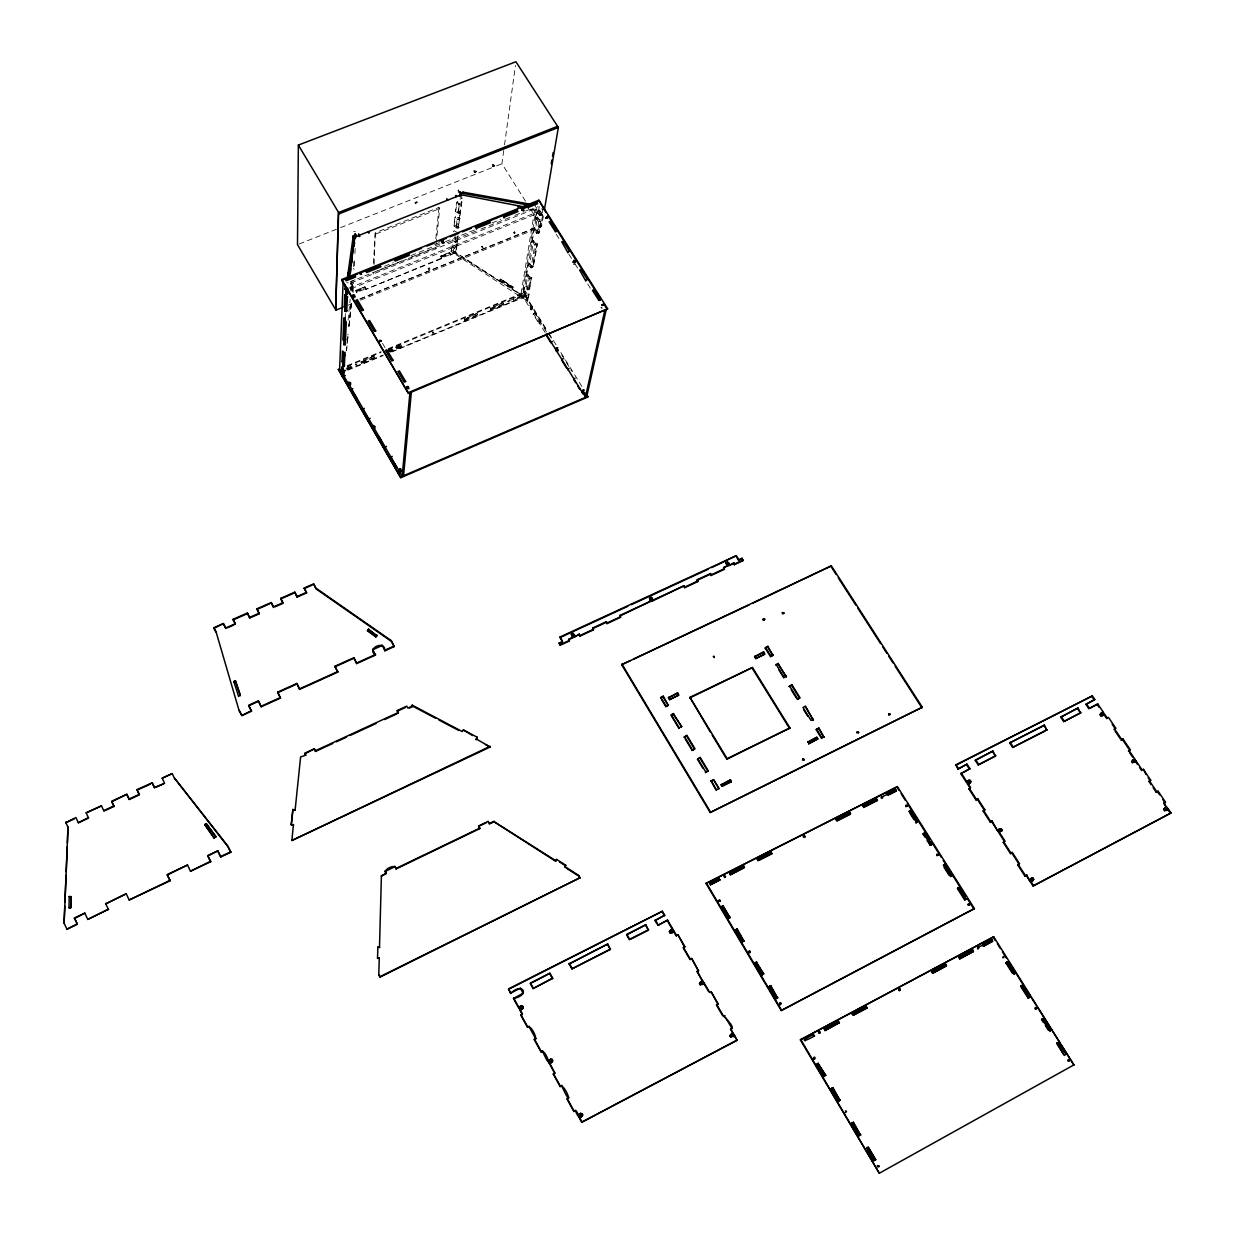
<?xml version="1.0" encoding="UTF-8"?>
<svg xmlns="http://www.w3.org/2000/svg" width="1235" height="1235" viewBox="0 0 1235 1235"><rect width="100%" height="100%" fill="white"/><g stroke="black" fill="none" stroke-linecap="round" stroke-linejoin="round"><path stroke-width="0.75" stroke-dasharray="5 3.75" d="M345.229 317.349L345.383 313.551M350.817 289.947L350.138 288.789L352.562 287.817L353.256 288.959L350.817 289.947L351.28 285.733L352.778 285.887L352.33 290.101L350.817 289.947L351.234 281.086M351.018 291.213L351.28 285.733M352.33 290.101L353.025 280.36M352.392 291.46L352.778 285.887M353.55 266.59L353.874 259.767M353.071 292.618L353.256 288.959M354.569 260.94L354.167 269.462L353.472 268.288M354.924 253.468L355.171 248.25M346.819 369.466L351.296 367.613L350.663 365.653L347.668 366.903M351.296 367.613L350.663 365.653M356.143 290.333L356.097 291.244L364.989 287.647L365.035 286.736L356.143 290.333L356.776 292.386L365.668 288.789L365.035 286.736M355.356 364.834C358.32 362.457 354.152 366.193 356.869 364.942M360.913 362.179L374.359 355.834L374.992 357.795L361.608 363.337L360.913 362.179L374.359 355.834M361.608 363.337L360.96 361.392M373.433 263.317L375.255 232.782L438.965 207.434L439.675 208.591L435.6 248.976L434.905 247.834L408.322 258.563M374.128 264.475L375.255 232.782M388.346 352.268L401.653 346.757L401.035 344.797L387.713 350.308M401.653 346.757L401.035 344.797M348.085 320.158L350.184 299.225M346.448 350.709L346.803 347.189M346.526 350.755L348.054 335.534M435.831 238.648L438.965 207.434M347.066 343.639L348.054 334.145M348.841 326.549L351.388 301.849M347.421 341.153L348.008 335.457M432.327 333.141C435.137 330.27 431.138 334.376 433.794 333.079M440.988 255.938L441.559 258.069L440.988 255.938L449.679 252.419L450.374 253.546L450.266 254.533L365.792 289.361L441.698 258.624L440.895 256.108L449.602 252.588L450.389 255.105L454.727 253.345L454.557 252.002L454.727 253.345M351.373 281.611L351.08 284.421L352.577 284.575M450.266 254.533L449.679 252.419M527.468 300.661L528.379 295.273L523.239 292.556L523.964 291.506L529.089 294.223L527.468 300.661L522.359 297.944L451.099 251.508L452.458 244.885L456.718 247.139L455.977 248.189L451.717 245.935M457.938 195.825L462.353 198.14L458.247 228.398L453.924 226.128L454.881 217.468L455.638 216.403L459.991 218.703L459.235 219.753L454.881 217.468M456.61 228.305L457.583 219.66L459.991 218.703L459.281 217.561L456.873 218.518L456.61 228.305L458.988 227.348L458.293 226.206L459.899 213.948L455.53 211.648L456.518 202.833L457.274 201.768L461.674 204.068L460.917 205.133L456.518 202.833M451.099 251.508L452.458 244.885M453.924 226.128L455.638 216.403M455.53 211.648L457.274 201.768M458.278 192.83L458.617 189.835L457.845 190.916M453.724 253.654L453.662 246.969L456.024 246.012L456.718 247.139L454.356 248.096L453.724 253.654L456.085 252.696L528.194 299.596M455.067 234.573L454.989 242.492L457.367 241.535L457.058 237.012M458.247 213.84L458.525 203.883L460.964 202.91L461.674 204.068L459.25 205.041L458.247 213.84L460.655 212.883L459.945 211.725L462.353 198.14L459.914 199.113M454.989 242.492L455.962 234.017M455.344 253.746L457.367 241.535L453.075 239.281L452.334 240.331L456.626 242.585M464.175 319.417L477.327 313.227L477.914 315.157L464.869 320.56L464.175 319.417L477.327 313.227M464.869 320.56L464.283 318.615M525.492 201.135L501.919 163.776L504.25 146.764M504.513 144.881L515.427 65.532M490.218 308.642L503.278 302.467L503.865 304.412L490.912 309.784L490.218 308.642L503.278 302.467M490.912 309.784L490.326 307.839M500.345 279.187L499.48 281.194L500.345 279.187L513.05 287.23L512.17 289.222L513.05 287.23M507.739 301.741C510.811 299.256 506.35 303.038 509.206 301.849M522.359 296.755L521.788 294.81L513.189 298.376L513.76 300.306L522.482 295.952L513.76 300.306M535.99 202.216L521.077 293.683L523.069 296.894L522.359 297.944M536.438 207.264L522.374 293.158L524.35 296.354L523.069 296.894L537.858 207.094M523.239 292.556L524.134 287.137L526.141 285.547L527.962 274.556L525.925 276.161L531.127 278.909L529.29 289.854L524.134 287.137M525.925 276.161L527.762 265.016L529.815 263.41L533.582 240.593L531.513 242.214L536.824 245.009L532.995 267.779L527.762 265.016M531.513 242.214L533.427 230.559L535.527 228.923L537.487 217.067L535.372 218.703L540.776 221.544L538.784 233.369L533.427 230.559M535.372 218.703L536.361 212.713L538.475 211.077L539.232 206.538M524.35 296.354L525.245 290.966L523.964 291.506L526.403 295.458L525.508 300.831L530.216 308.41L532.532 307.083L531.822 305.956L530.139 306.527L530.216 308.41M527.962 274.556L530.448 278.539L528.611 289.499L527.314 290.04L529.136 279.079L526.666 275.096L531.853 277.844L529.29 289.854M533.582 240.593L536.129 244.653L532.316 267.424L531.004 267.964L534.801 245.194L532.254 241.134L537.565 243.928L532.995 267.779M537.487 217.067L540.065 221.173L538.09 232.998L536.746 233.554L538.707 221.713L536.129 217.622L541.532 220.448L538.784 233.369M541.578 212.173L541.069 215.183L539.71 215.739L540.467 211.216M531.436 305.987L531.498 307.87L526.805 300.306L527.7 294.918L525.245 290.966M536.361 212.713L541.779 215.554L542.798 209.518L537.348 206.677M359.864 299.009L540.853 225.557L543.076 212.405M360.543 300.151L541.548 226.669L543.446 215.43M530.34 309.46C533.443 306.99 528.935 310.741 531.806 309.568M545.083 332.4L530.911 309.553L532.748 308.117L530.494 308.827M531.945 308.765C531.22 310.51 530.571 306.388 532.532 307.083M531.822 305.956L530.047 307.114M546.379 331.86L532.64 308.704M533.134 314.138L534.554 312.81L540.312 323.107L539.031 323.647L533.134 314.138L534.415 313.613M539.031 323.647L540.451 322.32L540.312 323.107M509.329 301.047L507.878 301.108M573.843 263.703L573.673 264.583L575.047 264.012M433.871 332.292L432.389 332.184M356.915 364.155L355.418 364.217M356.05 290.426L356.9 292.957L356.05 290.426L364.958 286.829L365.961 288.758M365.792 289.361L364.958 286.829M428.02 268.335C432.065 267.3 426.662 271.314 429.301 267.717M481.897 247.864C484.861 248.019 479.118 244.916 483.163 247.139M482.484 246.12L481.357 246.861M515.396 232.906C511.522 234.11 516.508 229.756 514.13 233.616M441.698 258.624L440.895 256.108M450.389 255.105L449.602 252.588M500.731 279.11L512.957 287.616L511.969 289.098L513.204 287.014L500.731 279.11L499.48 281.194L454.557 252.002M391.896 351.929L524.443 297.002L512.216 288.496M528.379 295.273L529.089 294.223M531.127 278.909L531.853 277.844M536.824 245.009L537.565 243.928M540.776 221.544L541.532 220.448M541.779 215.554L542.535 214.458L537.117 211.617L539.71 215.739M453.291 231.84L454.032 230.775L458.339 233.06L456.085 252.696L451.825 250.458M459.899 213.948L460.655 212.883L456.286 210.583M602.248 307.021L600.874 307.592L602.171 308.488M530.911 309.553L532.208 309.012M526.403 295.458L527.7 294.918M347.853 369.666L383.221 355.016M390.306 352.083L524.69 296.4M347.699 370.238L383.051 355.587M525.508 300.831L526.805 300.306M530.34 307.608L531.637 307.067M347.205 365.637L381.075 351.62M388.191 348.671L523.655 292.618L547.769 331.489M347.174 366.409L381.013 352.407M388.145 349.459L523.516 293.421L547.63 332.277M346.124 368.292L350.616 366.44M387.666 351.095L400.958 345.599M509.237 300.723L521.649 295.628M346.85 368.694L351.342 366.826M361.654 362.565L375.054 357.008M388.407 351.481L401.715 345.97M464.977 319.772L478.022 314.369M491.021 308.982L503.988 303.609M529.136 279.079L530.448 278.539M534.801 245.194L536.129 244.653M355.896 291.028L364.788 287.431M440.679 256.726L449.386 253.206M440.88 256.926L449.571 253.407M356.822 291.475L365.714 287.878M441.667 257.065L450.374 253.546M453.044 252.527L455.391 251.57M450.605 254.487L454.943 252.727M538.707 221.713L540.065 221.173M360.033 298.901L540.868 225.511M348.116 305.199L351.666 303.764M434.581 244.545L439.799 242.446M384.425 266.251L393.301 262.685M410.962 255.568L440.54 243.65M445.403 241.69L474.719 229.88M492.024 222.902L500.654 219.429M350.4 281.688L355.773 279.527M357.563 278.801L362.92 276.64M364.711 275.914L402.27 260.77M411.224 257.173L439.83 245.642M446.993 242.755L479.18 229.772M480.971 229.046L513.173 216.079M514.964 215.353L523.902 211.741M525.693 211.031L532.841 208.144L533.597 209.317L349.335 283.633L348.61 282.414M406.547 259.273L372.862 272.842L373.541 274M349.073 288.033L540.405 210.768L528.163 207.665M351.188 288.697L540.637 212.142L530.247 209.394M455.9 227.163L458.293 226.206M457.537 212.698L459.945 211.725M375.965 233.955L439.675 208.591M299.287 243.943L338.745 228.336M340.536 227.626L494.741 166.601M496.547 165.891L501.919 163.776M429.996 268.844L428.761 269.631M346.695 282.722L348.301 282.892M513.575 232.628L514.702 231.794M353.75 231.454L355.309 231.609M539.541 232.288L534.168 229.463L536.746 233.554M454.665 225.063L458.988 227.348M533.736 266.714L528.503 263.95L531.004 267.964M530.016 288.805L524.844 286.072L527.314 290.04M500.206 280.144L512.895 288.172M499.619 280.252L512.324 288.28M454.341 252.619L524.443 297.002M556.198 234.171L560.721 241.319M568.856 254.178L571.543 258.424M574.985 263.873L577.671 268.118M587.69 283.973L591.364 289.777M538.475 211.077L541.069 215.183M530.618 209.255L541.548 226.669M535.527 228.923L538.09 232.998M529.815 263.41L532.316 267.424M526.141 285.547L528.611 289.499M548.772 333.11L556.815 346.062M560.844 352.546L582.951 388.176M548.633 333.898L552.647 340.381M561.693 354.939L571.728 371.133M458.525 203.883L459.25 205.041M513.189 298.376L513.899 299.503M456.873 218.518L457.583 219.66M503.17 303.285L503.865 304.412M453.662 246.969L454.356 248.096M477.219 314.014L477.914 315.157M364.989 287.647L365.668 288.789M352.824 282.29L353.503 283.448L351.08 284.421L350.385 283.263M382.51 343.33L385.104 347.73M374.313 356.622L374.992 357.795M539.186 209.796L539.433 211.17M351.311 303.192L348.826 327.923L351.357 303.146"/><path stroke-width="1.5" d="M233.06 619.322L235.376 623.69L225.773 627.92L223.458 623.536L213.856 627.766L216.156 632.15L238.972 710.202L241.798 715.59L251.508 711.19L248.683 705.231L258.362 700.862L261.187 706.806L280.469 698.084L277.643 692.14L296.848 683.464L299.657 689.392L337.757 672.133L334.947 666.252L353.874 657.699L356.668 663.581L375.486 655.059C365.807 648.375 385.413 639.514 384.872 650.814L394.212 646.584L391.418 640.733L315.975 588.169L313.644 583.862L304.242 587.999L306.542 592.939L297.126 597.092L294.825 592.136L280.654 598.373L282.985 602.695L273.506 606.879L271.175 602.541L256.926 608.809L259.242 613.795L249.717 617.994L247.401 613.008L233.06 619.322L235.376 624.308M398.38 713.182L397.269 710.526L406.747 706.158L407.874 708.072L412.613 705.88L412.181 705.154L462.291 731.568L463.357 729.931L477.297 737.28L476.17 739.641L477.297 737.28M249.717 617.994L247.401 613.008M544.403 209.826L558.343 127.483L515.937 61.75L298.361 145.066L297.496 244.653L335.21 308.966M259.242 613.795L256.926 608.809M409.449 708.072L412.598 706.621L412.181 705.154M261.187 706.806L258.362 700.862M71.013 898.756L70.796 907.771L69.021 907.802L69.175 896.502L71.059 896.95L69.175 896.502M70.796 907.771L70.951 896.471M377.524 958.375L379.269 957.943L377.524 958.375L377.879 947.106L379.546 947.152L377.879 947.106M385.135 870.937L386.323 873.13L381.353 876.032L386.262 873.67C381.152 870.104 396.62 862.725 396.065 868.946L479.751 828.623L478.671 825.922L488.242 821.306L489.322 824.023L494.093 821.723L555.565 861.227L556.615 859.406L565.784 865.303L564.904 866.584L578.675 875.43L580.002 877.761L380.071 977.086L378.79 974.677L379.269 957.943M379.485 947.646L381.414 875.491M271.175 602.541L273.491 607.512M342.805 307.361L335.704 310.247L338.421 212.59L557.587 126.325M280.654 598.373L282.969 603.328L275.065 606.817M341.755 280.391L341.802 279.511L538.861 200.209L607.651 308.812L408.461 393.394L341.755 280.391L345.306 278.971M280.469 698.084L277.643 692.14M343.129 281.703L339.64 368.756L341.57 372.09L342.929 371.534L343.068 368.045M64.807 906.12L64.081 923.379L67.971 826.925L67.431 842.81M64.961 902.276L66.072 875.414M66.242 871.586L67.277 846.639M341.57 372.09L341.786 366.857L344.179 370.963L343.886 376.86L342.373 376.706L342.959 368.03M344.411 365.699L342.018 361.577L342.45 350.925L344.874 355.062L344.333 366.378L342.805 366.224L343.639 352.099L342.805 366.224M346.788 310.803L344.287 306.558L344.766 295.026L346.201 294.455L345.136 311.344L346.711 311.498L347.282 299.287L344.766 295.026M347.544 293.467L345.013 289.191L345.198 284.776M345.229 317.349L343.716 344.781L345.26 344.935L346.294 322.119L343.824 317.92L342.898 340.088L345.831 339.671M345.136 311.344L346.201 294.455M347.73 289.067L347.467 294.177L345.862 294.007L346.109 288.141L347.714 288.311M344.287 339.517L345.152 319.186M353.025 241.659L353.287 235.792L355.803 234.804L355.093 233.616L354.893 238.015M349.598 382.449C350.153 385.166 347.112 382.819 348.61 382.171L349.52 385.212L350.586 384.131M352.562 297.944L352.299 296.184L354.09 295.258L352.623 296.709M355.665 237.737L355.803 234.804M374.992 426.692L373.634 427.264L349.227 384.702M354.785 297.373L354.831 296.493L353.395 297.079M359.4 236.456L358.767 234.032M297.126 597.092L294.825 592.136M357.224 399.029L351.45 389.92L352.839 388.593M368.632 232.798L368.709 231.532L369.018 232.89L368.015 231.964M306.542 592.939L304.242 587.999M463.357 729.931L472.604 735.551M299.657 689.392L296.848 683.464M313.644 583.862L315.944 588.802L391.325 641.351L394.212 646.584M373.634 427.264L373.757 425.442L374.328 428.452L399.106 471.106L400.51 470.026L399.106 471.106M379.315 343.253L379.068 341.508L380.889 340.598M348.193 274.417L348.285 272.997L349.875 273.167L348.316 273.367L348.64 274.741M379.207 436.866L384.147 446.206M384.98 447.641L386.401 446.314M490.202 746.295L291.877 840.51L490.141 747.005L476.231 738.916M396.744 467.046L390.816 457.691L392.236 456.379M399.152 470.612L398.89 469.547L400.634 468.744L399.198 470.072M406.454 389.241L406.192 388.145M409.912 392.776L402.162 476.37L399.816 472.31L401.221 471.245M399.847 471.832L399.26 469.331M407.905 388.639C404.957 384.996 411.425 386.555 406.562 388.083M408.013 387.466L406.948 387.697L408.09 386.632L406.238 387.528M408.77 388.747L408.847 387.913L406.516 388.685M400.742 477.698L338.297 369.311L400.742 477.698L587.798 397.037L585.961 393.039M408.461 393.394L341.802 279.511M403.536 475.784L411.363 392.174M337.757 672.133L334.947 666.252M446.838 200.24L446.962 198.974L447.688 200.147L446.638 199.252M858.34 733.034L857.553 732.077L856.828 732.942M291.244 824.362L293.513 825.196L291.244 824.362L292.834 809.481L295.088 810.314L292.834 809.481M291.306 825.042L292.896 810.175M291.877 840.51L293.451 824.501M295.088 810.314L300.614 756.916L305.786 755.187L304.675 753.226L314.4 748.75L315.543 751.42L332.802 743.455M443.612 242.986L442.948 241.18L443.689 242.384M444.229 242.739C440.308 241.828 444.121 238.957 442.979 242.662M345.862 294.007L346.448 288.62L345.013 289.191M347.591 296.4L347.205 299.997L345.615 299.827M342.373 376.706L342.743 373.248M345.167 352.253L344.797 355.742L343.268 355.587M455.854 196.658L455.993 195.392L456.718 196.55L455.653 195.67M460.254 196.118L459.868 191.981M803.954 760.158L803.167 759.201L802.441 760.081M356.668 663.581L353.874 657.699M367.521 630.931L368.586 629.14L376.86 635.778L375.872 636.951L367.521 630.931L368.586 629.14M476.448 229.185L475.815 227.086L489.677 221.497L490.418 222.701L476.556 228.274M375.872 636.951L376.953 635.16M375.486 655.059L372.692 649.209M713.212 656.402C716.084 656.356 712.363 656.248 714.293 657.622M350.462 272.626L350.987 268.829M351.759 263.117L352.284 259.319M354.105 246.012L354.63 242.214M347.791 276.671L348.285 272.997M349.381 276.825L354.846 237.058L461.211 194.76L524.613 206.986M378.79 974.677L380.071 977.086M347.22 278.971L353.287 235.777L354.846 235.931L349.088 277.257M396.065 868.946L394.938 866.214M384.872 650.814L382.063 644.963M504.096 218.039L503.479 215.94L517.249 210.398L517.99 211.586L504.235 217.128M528.364 208.267L527.762 206.168L536.885 202.494L537.626 203.682L528.518 207.356M545.901 212.466L538.861 200.209M551.273 163.776L551.906 160.01M552.539 156.289L553.172 152.522M582.349 393.162L582.874 393.996M545.623 218.225C545.438 219.012 548.078 214.18 547.136 217.684M567.961 252.774L561.786 241.844L563.16 241.288L569.505 251.323L568.131 251.878M555.889 348.795C558.699 346.865 555.935 348.285 556.043 350.076L557.34 349.52L557.294 347.668M557.695 347.652L555.997 348.224M583.522 391.757L582.225 392.313L556.753 351.234L558.205 349.906M574.29 262.808L574.26 260.755L573.21 261.835M574.584 261.28L573.333 261.249M575.356 262.484L574.09 262.468M567.606 369.759L569.057 368.431M585.853 281.071L579.632 270.064L581.006 269.492L587.412 279.619L586.038 280.191M373.881 428.113L374.375 428.962M579.802 388.407L579.647 389.179L577.625 385.938M582.395 391.557L583.507 389.92L582.225 392.313M583.815 390.43L582.519 390.986L583.923 389.92M604.702 310.85L585.375 397.392L583.599 393.209M606.076 310.263L586.671 396.836L584.248 392.931M479.751 828.623L478.671 825.922M494.093 821.723L555.735 860.687M573.596 634.543L572.839 633.262L571.481 633.895L573.302 636.967L568.748 639.082L569.335 641.011L560.211 645.241L559.115 643.389L562.357 641.891L560.026 637.013L736.338 555.657L738.9 559.733L742.096 558.266L742.945 560.721L734.238 564.75L733.729 562.82L734.238 564.75M559.115 643.389L562.527 641.243L560.026 637.013M560.211 645.241L559.285 642.74M572.037 637.044L571.481 633.895M573.426 635.207L572.839 633.262M572.793 636.118L573.133 637.63L568.579 639.73L569.335 641.011M574.491 636.998L579.215 634.234L574.491 636.998L574.198 634.281M573.982 636.149L574.754 635.207M650.968 597.2L651.524 599.129L650.968 597.2L649.625 597.817L650.397 599.068L649.61 600.009L651.478 600.843L619.908 615.431L620.479 617.361L606.972 623.613L606.385 621.684L592.831 627.951L593.402 629.881L579.802 636.179L579.215 634.234M593.402 629.881L592.831 627.951M606.972 623.613L606.385 621.684M521.185 1005.784L521.386 1006.88L521.185 1005.784L518.823 1008.177L513.482 998.482C530.679 995.287 522.559 981.439 510.703 993.449L508.588 988.864L662.408 911.245L664.723 915.228L655.059 920.507L656.943 923.765M620.479 617.361L619.908 615.431M510.703 993.449L508.588 988.864M513.482 998.482L523.439 993.048M621.684 664.692L831.34 565.846L922.298 707.223L710.218 812.522L621.684 664.692L630.406 660.601M518.823 1008.177L520.46 1006.957M650.382 600.272L649.625 597.817M520.306 1007.42L520.105 1006.324M650.397 599.068L649.61 600.009M542.52 1051.155C553.913 1076.75 546.148 1047.65 541.053 1051.911L534.292 1039.638C539.093 1039.839 529.537 1022.703 527.546 1027.412L520.83 1015.232L522.312 1014.491L519.626 1009.628L521.263 1008.408L521.448 1009.52L521.263 1008.408M650.166 600.936L650.968 599.994M619.708 616.095L651.478 600.843M652.605 600.889L652.312 598.188L652.605 600.889L684.113 585.76L684.653 587.69L683.881 586.44M521.386 1006.88C522.621 1004.781 524.366 1007.961 522.189 1008.331L521.448 1009.52M522.189 1008.331L523.316 1007.359M522.529 1008.964L522.343 1007.868M556.615 859.406L555.565 861.227M520.83 1015.232L522.467 1014.028L519.781 1009.165M549.915 973.226L530.278 983.554L533.072 988.571L552.709 978.228L549.915 973.226L530.433 983.075L533.227 988.093M565.784 865.303L564.719 867.109M527.546 1027.412L529.182 1026.208M533.072 988.571L552.709 978.228M534.292 1039.638L535.928 1038.434M684.653 587.69L697.883 581.562L697.343 579.632L710.542 573.534L711.067 575.464L710.542 573.534M697.883 581.562L697.343 579.632M579.817 878.286L578.675 875.43M663.272 696.154L660.586 697.945L663.272 696.154L668.243 705.432L665.788 706.605L661.451 699.396M569.119 963.933L607.759 944.003L610.368 949.453L571.913 968.904L569.119 963.933L607.759 944.003M668.397 697.837L677.66 692.912L678.54 695.367L669.509 699.674L668.397 697.837L677.66 692.912M665.788 706.605L668.475 704.799M669.509 699.674L678.771 694.749M541.053 1051.911L542.69 1050.707M571.913 968.904L610.569 948.943M711.067 575.464L724.204 569.397L723.679 567.467L728.048 565.445L727.523 564.611L726.705 565.568L727.523 564.611M726.967 564.874L725.933 563.16L727.492 561.863L728.017 563.793L727.492 561.863M724.204 569.397L723.679 567.467M726.705 564.395L726.18 562.465M728.017 563.793L728.835 562.836L729.098 565.522L733.466 563.515M723.417 568.146L728.048 565.445M728.588 564.704L729.406 563.747M729.098 565.522L733.729 562.82M673.492 714.139L681.627 726.628L673.492 714.139L671.037 715.312L678.941 728.434M736.338 555.657L711.653 567.621M736.924 557.711L738.638 560.428L742.096 558.266M548.247 1061.529L550.625 1059.121L550.81 1060.201L550.625 1059.121M710.218 731.846L689.933 697.358L752.455 667.502L789.937 727.971L726.844 759.247L712.178 735.072M549.729 1060.757L549.544 1059.676M561.616 1085.781C575.402 1115.498 565.676 1082.647 560.134 1086.553L553.295 1074.141L554.777 1073.385L549.066 1062.995L550.717 1061.807L550.887 1062.872L550.717 1061.807M845.419 1111.037C846.978 1113.075 846.67 1109.385 845.404 1112.596M550.81 1060.201L551.968 1059.244L552.786 1060.726L550.887 1062.872M551.983 1062.316L551.798 1061.236M686.922 735.412L684.221 737.202L686.922 735.412L694.873 748.611L692.171 750.417L685.209 738.854M819.932 1033.139L819.191 1031.873L818.512 1033.062M553.295 1074.141L554.963 1072.953L549.235 1062.563M560.134 1086.553L561.802 1085.349M702.823 768.124L697.482 759.247L700.199 757.456L708.226 770.748L705.494 772.554L708.226 770.748M697.482 759.247L700.199 757.456M754.57 656.788L763.678 651.957L764.511 654.396L755.696 658.595L754.57 656.788L763.678 651.957M755.696 658.595L764.789 653.747M689.686 697.991L752.455 667.502M568.656 1097.807L566.988 1098.996L573.874 1111.485C577.362 1106.668 580.882 1124.051 575.371 1110.713M765.221 648.113L767.892 646.322L772.925 655.461L770.532 656.603L765.221 648.113L767.892 646.322M629.449 939.789L626.624 934.864L645.828 924.768L648.437 930.171L631.039 938.986M716.223 790.369L711.113 780.86L713.583 779.655L718.955 788.578L713.583 779.655M770.532 656.603L773.203 654.828M655.059 920.507L664.723 915.228M662.408 911.245L508.45 989.343M721.132 784.92L730.487 779.872L731.105 781.925L722.012 786.402L721.132 784.92L730.487 779.872M667.564 920.106L657.885 925.386L667.564 920.106L673.029 929.492L671.84 930.48L671.716 929.353L671.84 930.48M710.218 812.522L922.298 707.223M778.235 663.982L786.247 676.811L778.235 663.982L775.842 665.125M573.874 1111.485L575.556 1110.296M752.516 603.344L831.34 565.846M578.134 1115.714L580.527 1113.306L580.697 1114.371L580.527 1113.306M579.616 1114.943L579.447 1113.877M733.528 1035.563L733.621 1036.644L734.485 1035.053L737.033 1040.364L581.731 1122.245L578.953 1117.227L580.635 1116.039L580.805 1117.088L580.635 1116.039M580.697 1114.371C581.978 1112.272 583.784 1115.545 581.531 1115.869L580.805 1117.088M581.531 1115.869L582.719 1114.943M581.886 1116.517L581.731 1115.467M671.624 932.41L670.204 933.135L669.385 931.715L671.716 929.353M669.385 931.715L670.682 929.878M670.204 933.135L671.855 931.9M791.897 684.746L789.196 686.537L791.897 684.746L799.956 697.667L797.254 699.442L799.663 698.284L791.589 685.379M581.731 1122.245L737.31 1039.916M671.979 933.027L673.847 930.897L676.579 935.605L678 934.88L684.869 946.658L683.202 947.893L690.087 959.718M673.013 932.487L672.905 931.375M672.658 931.885L673.847 930.897M678 934.88L684.607 947.168M706.049 883.442L897.413 786.633L974.4 908.589L781.246 1010.554L706.049 883.442L897.413 786.633M709.646 883.411L719.187 878.208L719.743 880.123L710.465 884.8L709.646 883.411L719.187 878.208M710.465 884.8L720.02 879.598M805.359 706.312L813.17 719.928L805.359 706.312L802.966 707.47L811.086 720.484L813.479 719.31M729.561 873.377L743.671 865.874L744.504 867.248L730.379 874.766L729.561 873.377L743.671 865.874M698.408 970.849L691.754 958.499L698.408 970.849L696.988 971.59L702.838 981.624L701.881 982.118L701.789 981.007L701.881 982.118M816.86 737.264L807.659 742.235L816.86 737.264L817.832 738.839L808.632 743.81L817.832 738.839M723.077 906.073L729.962 917.713L728.573 918.439L721.672 906.783L723.077 906.073L729.962 917.713M818.913 728.017L816.196 729.792L818.913 728.017L824.038 737.341L818.589 728.619M573.642 261.341L575.186 261.635L573.627 261.697M757.997 860.841L757.456 858.927L771.196 851.996L771.721 853.91L759.71 859.977M728.573 918.439L730.24 917.204M757.163 859.467L771.196 851.996M701.789 981.007L699.427 983.384L700.26 984.82L701.681 984.079M700.26 984.82L701.943 983.6M702.838 981.624L697.25 971.096L698.67 970.37M702.036 984.696L703.935 982.581L709.785 992.616L711.206 991.89L718.183 1003.885L716.485 1005.089L722.629 1015.618M703.935 982.581L702.715 983.539M703.086 984.171L702.977 983.06M735.489 930.125L737.156 928.89L743.825 941.132L742.42 941.842L735.489 930.125L737.156 928.89M379.762 341.292L381.337 341.4M711.206 991.89L717.921 1004.348M742.42 941.842L744.103 940.622M716.485 1005.089L718.183 1003.885M836.064 819.7L849.834 812.368L850.328 814.266L836.898 821.043L836.064 819.7L849.834 812.368M493.629 164.826L492.549 164.826M725.207 1015.926C719.187 1013.842 737.681 1027.35 730.533 1029.203L733.358 1034.05L732.401 1034.559L732.324 1033.479L732.401 1034.559M756.407 962.374L763.724 973.736L762.026 974.955L755.002 963.099L756.407 962.374L763.415 974.23M863.713 807.52L863.234 805.621L876.572 798.891L877.406 800.234L865.38 806.687M762.026 974.955L763.724 973.736M730.533 1029.203L732.247 1027.999M862.879 806.177L876.572 798.891M730.78 1037.307L729.931 1035.856L732.324 1033.479M729.931 1035.856L731.274 1034.019M733.358 1034.05L730.811 1028.755M732.201 1036.551L733.899 1036.196M886.761 793.75L895.607 789.304L896.44 790.632L887.61 795.093L886.761 793.75L895.607 789.304M733.25 1036.011L734.485 1035.053M769.065 986.842L770.763 985.638L777.525 998.05L776.12 998.791L769.065 986.842L770.763 985.638M908.96 811.642L910.674 810.392L917.729 821.584L916.015 822.819L917.729 821.584M781.246 1010.554L974.4 908.589M968.827 780.18L968.78 781.338L968.827 780.18L966.526 782.481L960.861 773.681L969.954 768.695L967.005 764.125L957.928 769.096L955.936 764.789L1092.373 695.907L1094.797 699.519L1085.951 704.367L1088.93 708.828M542.798 209.518L543.554 208.422M957.928 769.096L967.005 764.125M960.861 773.681L969.954 768.695M925.123 837.253L923.085 834.026L924.799 832.807L931.514 844.616L930.187 845.296L927.145 840.464M975.264 760.328L992.94 751.019L995.472 756.144L978.213 764.897L975.264 760.328L992.94 751.019M923.085 834.026L924.799 832.807M978.213 764.897L995.904 755.558M966.526 782.481L968.24 781.246M967.823 781.817L967.87 780.674M991.612 821.507L997.664 830.923L992.029 820.951L990.3 822.186L983.137 811.04L984.866 809.805L977.734 798.705L976.005 799.94L968.904 788.887L970.216 788.208L967.375 783.808L969.089 782.558L969.043 783.716L969.089 782.558M968.78 781.338L970.062 780.319L970.911 781.631L969.043 783.716M459.327 191.687L462.276 193.231L463.032 192.166L530.602 204.238M969.629 782.65L970.911 781.631M970 783.222L970.046 782.079M968.904 788.887L970.617 787.637L967.777 783.222M930.187 845.296L931.916 844.061M1067.688 1060.17L1069.217 1060.85L1067.642 1060.772M1045.057 731.043L1012.654 747.453L1009.69 742.93L1044.239 725.084L1046.755 730.178L1044.239 725.084M1012.654 747.453L1047.203 729.576M1074.435 1064.601L879.305 1173.25L800.357 1039.855L993.712 936.778L1073.941 1065.033L1061.683 1045.628M976.005 799.94L977.734 798.705M813.741 1034.374C799.601 1041.182 802.657 1042.973 814.591 1035.825M983.137 811.04L984.866 809.805M943.447 865.164L944.79 864.469L951.953 875.847L950.626 876.541L943.447 865.164L944.79 864.469M1003.746 957.742C1003.885 955.211 1003.299 956.893 1002.619 957.681M1060.711 717.134L1078.032 708.01L1080.532 713.074L1063.69 721.611L1060.711 717.134L1078.032 708.01M838.472 1021.221L824.146 1029.11L825.011 1030.561L839.337 1022.657L838.472 1021.221L824.486 1028.662L825.351 1030.113M1063.69 721.611L1081.011 712.471M990.3 822.186L992.029 820.951M825.011 1030.561L839.337 1022.657M955.535 765.376L1092.373 695.907M1085.951 704.367L1094.797 699.519M814.683 1058.966L813.85 1057.561L813.695 1059.059M853.262 1015.247L867.14 1007.868L866.275 1006.432L852.397 1013.812L853.262 1015.247L867.14 1007.868M997.664 830.923L999.979 828.623M998.976 830.244L999.022 829.117M1090.613 707.979L1097.792 703.965L1103.534 712.518L1102.207 713.537L1102.315 712.379L1102.207 713.537M1026.347 875.553L1029.264 880.092L1026.794 875.028L1025.035 876.248L1017.748 864.917L1019.508 863.697L1012.252 852.397L1010.492 853.617L1003.268 842.363L1004.58 841.683L998.528 832.266L1001.6 831.124L1002.094 830.09L1001.23 828.747L1000.365 829.194M999.933 829.75L1001.23 828.747M818.11 1063.582L825.69 1075.376L818.11 1063.582L816.705 1064.338L823.93 1076.565L825.69 1075.376M1000.273 831.047L998.528 832.266M1001.6 831.124L1001.23 830.538M1000.798 831.093L1002.094 830.09M958.746 887.78L965.971 899.234L964.643 899.929L957.418 888.474L958.746 887.78L965.971 899.234M852.042 1014.275L866.275 1006.432M1102.145 715.297L1103.009 715.25L1100.894 715.929L1100.03 714.648L1102.315 712.379M1100.03 714.648L1101.388 712.857M1100.894 715.929L1102.639 714.694M1113.985 729.406L1115.745 728.171L1108.521 717.442L1107.27 718.075L1104.383 713.799L1102.531 715.852M1103.442 715.389L1103.55 714.216M1003.268 842.363L1005.012 841.143L998.961 831.726M964.643 899.929L966.387 898.709M803.337 836.311C805.019 833.347 805.822 838.843 803.367 837.068M1010.492 853.617L1012.252 852.397M1122.97 738.931L1121.226 740.166L1122.97 738.931L1130.241 749.738L1128.481 750.973L1130.241 749.738M831.186 1088.822L832.961 1087.634L839.893 1100.354L838.488 1101.126L831.186 1088.822L832.961 1087.634M1017.748 864.917L1019.508 863.697M931.746 971.868L945.717 964.18L946.18 966.063L932.61 973.288L931.746 971.868L945.717 964.18M932.61 973.288L946.581 965.585M1025.035 876.248L1026.794 875.028M958.823 957.465L972.701 949.823L973.149 951.706L959.688 958.869L958.823 957.465L972.701 949.823M959.688 958.869L973.581 951.212M838.488 1101.126L840.248 1099.953M1132.464 762.968L1131.6 761.671L1133.9 759.386M1031.827 881.358L1033.741 879.274L1032.861 877.915L1029.264 880.092M1030.577 879.397L1031.611 877.776M1132.85 761.022L1132.974 759.865M1166.149 810.608L1168.063 808.539L1171.027 812.954L1033.062 886.004L1030.144 881.466L1031.904 880.246M1128.975 750.386L1135.119 759.525L1133.776 760.544M1134.61 762.304L1133.73 762.319L1135.999 760.822L1142.143 769.961L1143.394 769.312L1150.727 780.211L1148.951 781.446L1151.051 784.58M1135.536 761.825L1135.15 761.254M1032.414 880.262L1033.741 879.274M1134.656 761.841L1135.999 760.822M1032.8 880.848L1032.861 879.737M1033.062 886.004L1171.027 812.954M982.566 944.837L991.921 939.588L992.369 941.487L983.446 946.226L982.566 944.837L991.921 939.588M983.446 946.226L992.801 940.993M800.357 1039.855L993.712 936.778M1143.394 769.312L1146.034 774.561M1148.951 781.446L1150.727 780.211M851.687 1123.433L853.462 1122.26L860.471 1135.088L859.051 1135.876L851.687 1123.433L853.462 1122.26M1153.166 787.698L1156.315 792.391L1158.09 791.172L1165.485 802.148L1163.694 803.383L1166.643 807.783L1165.809 808.23L1165.948 807.088L1165.809 808.23M1156.315 792.391L1158.09 791.172M1012.329 973.149L1005.877 962.899L1007.652 961.695L1015.046 973.412L1013.703 974.137L1006.309 962.405M1005.877 962.899L1007.652 961.695M1165.948 807.088L1163.617 809.373L1164.512 810.7L1165.763 810.037M1164.883 808.709L1165.022 807.582M1166.643 807.783L1164.219 802.812L1165.485 802.148M1164.512 810.7L1166.303 809.481M1166.689 809.542L1168.063 808.539M1167.075 810.114L1167.229 808.987M1027.196 996.691L1020.681 986.364L1022.472 985.175L1029.928 996.969L1028.122 998.158L1029.928 996.969M1020.681 986.364L1022.472 985.175M873.871 1160.885L866.816 1147.979L868.236 1147.191L875.661 1159.727L868.236 1147.191M350.169 384.718L348.795 384.455L350.092 383.915M879.305 1173.25L800.681 1039.422M1043.482 1022.518L1041.614 1019.539L1043.421 1018.366L1050.476 1030.731L1043.421 1018.366M1063.304 1053.934L1056.681 1043.436L1058.503 1042.247L1066.083 1054.258L1058.503 1042.247M518.885 206.276L518.036 207.032L517.789 205.658L518.268 206.832M877.39 1165.655L879.227 1165.933L877.437 1166.843M780.505 1004.642L779.856 1003.129L779.887 1004.688M936.701 854.589L938.075 855.191L936.747 855.654M749.83 952.818L749.691 950.826L749.012 952.787M905.811 805.606L907.169 806.208L905.857 806.671M881.157 797.007L882.516 797.609L881.358 798.18M725.068 877.437L724.436 876.001L724.451 877.483M888.582 714.108L889.926 714.694L888.629 715.142M474.904 171.032L473.931 171.032M782.357 612.9L783.669 613.471L782.372 613.888M557.602 351.049L556.306 350.323L557.572 349.968M875.661 1159.727L874.241 1160.514L866.816 1147.979M1066.083 1054.258L1064.246 1055.446L1057.16 1042.988M866.445 1148.349L867.865 1147.577M1056.681 1043.436L1058.024 1042.695M860.841 1134.703L859.421 1135.474L852.057 1123.032M1050.954 1030.283L1049.611 1031.024L1042.078 1019.091M1041.614 1019.539L1042.957 1018.813M818.45 1063.15L817.03 1063.906L824.27 1076.133M977.425 947.569L978.583 948.696L977.688 947.199L983.43 945.037M732.494 1036.103L731.058 1036.86L730.209 1035.409M1029.712 879.567L1031.024 878.872M1031.997 878.378L1032.861 877.915M1165.408 808.153L1164.142 808.817L1165.037 810.145M1166.334 807.659L1167.183 807.227M578.953 1117.227L580.45 1116.44M580.99 1116.687L582.086 1116.116M1030.144 881.466L1031.457 880.771M1032.29 880.833L1033.247 880.323M1166.674 810.052L1167.615 809.558M777.834 997.587L776.429 998.312L769.359 986.379M579.261 1114.279L580.342 1113.708M730.996 1034.467L732.031 1033.927M578.32 1115.313L579.802 1114.526M580.898 1113.955L581.886 1113.43M732.695 1034.096L733.636 1033.602M959.163 887.255L957.835 887.95L965.06 899.42M756.7 961.895L755.295 962.621L762.319 974.477M549.374 1060.124L550.455 1059.553M700.492 982.026L701.526 981.485M548.417 1061.081L549.899 1060.325M550.98 1059.754L551.968 1059.244M701.11 982.165L699.689 982.906L700.523 984.341M702.144 981.624L703.101 981.146M998.59 829.673L999.563 829.179M1132.48 760.451L1133.406 759.973M998.096 830.368L999.408 829.704M1133.36 760.436L1132.094 761.084L1132.974 762.396L1134.239 761.733M1134.286 759.957L1135.119 759.525M549.066 1062.995L550.548 1062.239M551.628 1061.683L552.616 1061.174L551.798 1059.692M551.072 1062.44L552.153 1061.884M702.298 984.218L703.348 983.693M691.754 958.499L690.334 959.225L683.449 947.384L684.869 946.658M1115.745 728.171L1114.479 728.804L1121.72 739.58M519.95 1006.803L521.031 1006.247M670.451 930.387L671.485 929.862M521.54 1006.401L522.513 1005.908M672.087 929.97L673.029 929.492M967.468 781.246L968.425 780.752M1100.91 713.46L1101.836 712.981M723.339 905.564L721.95 906.274L728.835 917.914M910.674 810.392L909.346 811.071L916.401 822.263M969.197 780.752L970.062 780.319M1102.685 712.935L1103.534 712.518M519.626 1009.628L521.108 1008.887M521.602 1009.041L522.683 1008.501M672.211 932.518L673.26 931.993M967.375 783.808L968.672 783.144M969.46 783.144L970.417 782.65M1103.009 715.25L1103.92 714.772M510.858 992.971L520.661 988.015M645.828 924.768L626.84 934.37L629.665 939.279L648.668 929.662M1009.69 742.93L1043.791 725.686M1097.792 703.965L1089.409 708.211L1086.429 703.765M882.763 796.652L882.33 797.717L881.342 797.131L887.178 794.414M772.014 853.37L758.29 860.301L757.456 858.927M850.668 813.711L837.237 820.488L836.404 819.129M877.406 800.234L864.068 806.949L863.234 805.621M730.379 874.766L744.211 867.788L743.393 866.414M888.706 794.908L896.085 791.203L895.236 789.875M380.133 976.607L580.002 877.761M731.382 781.338L722.29 785.815L721.394 784.333M718.955 788.578L716.485 789.798L711.113 780.86M824.362 736.739L821.954 737.913L816.52 729.19M710.851 781.446L713.321 780.242M789.937 727.971L727.122 758.66L689.933 697.358M692.171 750.417L694.626 749.213L686.675 736.014M681.627 726.628L679.173 727.816L671.269 714.694L673.723 713.521M786.541 676.178L784.148 677.32L776.136 664.492L778.529 663.349M385.073 871.462L394.86 866.754M478.547 826.477L486.513 822.633M396.126 868.406L479.875 828.083M489.446 823.467L494.232 821.167M63.973 922.9L66.922 929.229L77.357 924.32L74.409 918.006L84.829 913.128L87.778 919.427L108.433 909.207L87.778 919.427M126.232 893.739L105.67 903.896L126.232 893.739L129.166 900.006L170.137 880.771L167.204 874.534L187.535 865.009L190.468 871.231L210.676 861.737L207.758 855.531L217.839 850.822L220.756 856.997L230.806 852.289L227.888 846.114L174.567 778.235L227.888 846.623L230.806 852.289M74.517 918.485L84.829 913.128M217.839 850.822L207.789 856.04L210.676 861.737M633.895 658.965L749.027 604.98M74.409 918.006L77.249 923.857L66.922 929.229M170.09 880.277L129.166 900.006M210.66 861.227L190.468 871.231M220.741 856.503L230.791 851.779M214.257 837.685L216.001 836.851L206.477 823.73L204.717 824.548L214.273 838.195L204.717 824.548M204.748 825.073L206.477 823.73M652.821 600.225L684.113 585.76M592.646 628.6L606.2 622.347M697.111 580.311L710.279 574.229M560.381 644.577L569.505 640.363M579.971 635.516L593.587 629.217M607.157 622.949L620.68 616.697M684.885 587.011L698.115 580.882M711.314 574.784L724.451 568.702M734.501 564.055L743.208 560.026M305.786 755.187L304.736 753.952L314.4 748.75M397.253 711.267L405.157 707.624M559.856 637.661L627.905 606.262M631.394 604.656L708.164 569.227M315.496 750.695L398.38 712.441L397.269 710.526M336.26 741.865L346.603 737.079M350.061 735.489L375.949 723.54M384.579 719.557L396.651 713.984M571.311 634.558L572.669 633.925M649.425 598.481L650.752 597.863M725.933 563.16L727.23 562.558M74.301 818.836L65.748 822.726L75.906 817.524L78.345 822.772L88.58 818.079L86.157 812.846L101.471 805.853L103.91 811.086L114.083 806.44L111.659 801.222L126.881 794.275L129.304 799.493L139.416 794.861M138.629 793.318L136.992 789.659L152.121 782.758L154.483 787.421L164.579 783.361L162.171 778.173L172.205 773.604L174.614 778.791M114.083 806.44L111.737 801.762L126.881 794.275M138.737 789.443L150.5 784.071M88.488 817.555L78.345 822.772M103.817 810.561L114.006 805.899M129.227 798.952L139.354 794.321L136.992 789.659M156.212 787.189L162.912 784.132M258.347 701.434L248.667 705.818L251.508 711.19M277.628 692.727L296.801 684.067M334.901 666.854L353.797 658.301M372.615 649.811L381.986 645.565M241.798 715.59L251.508 710.619M261.187 706.235L280.484 697.497M299.688 688.806L337.819 671.547M356.745 662.979L375.563 654.457M384.95 650.212L394.305 645.967M238.633 695.907L240.331 695.151L235.453 680.717L233.755 681.473L238.633 696.494M233.755 682.06L235.453 680.717M216.156 632.15L213.871 628.383L223.458 623.536M233.06 619.939L247.386 613.641M256.926 609.442L269.585 603.869M282.213 598.311L294.795 592.769M304.211 588.632L312.023 585.189M249.717 617.361L259.257 613.162M297.156 596.459L306.589 592.306M227.379 627.828L233.77 625.018M582.086 391.047L583.383 390.476M398.843 470.087L400.202 469.501M399.97 470.55L401.329 469.964M399.908 471.291L401.267 470.705M399.816 472.31L401.174 471.739M400.804 476.957L587.968 396.281M575.078 378.126L573.611 379.454L575.618 382.696M563.067 358.767L561.616 360.095L566.603 368.153M556.198 349.289L557.479 348.749M556.753 351.234L558.05 350.678M364.325 408.353L362.936 409.696L368.709 419.622L370.099 418.294M408.538 392.56L607.651 308.812M552.307 341.431L550.872 342.759L546.92 336.383M349.258 384.131L350.601 383.56M349.196 385.212L350.555 384.656M344.179 370.963L345.538 370.392M345.306 375.61L343.947 376.181L348.517 384.039M348.239 383.004L349.922 382.387M348.548 383.514L350.647 382.788M573.086 262.484L574.46 261.928M342.018 361.577L343.376 361.021M344.287 306.558L345.707 305.987M523.563 208.591L522.127 208.993L528.132 206.754M442.809 242.43C444.862 241.103 440.262 241.319 442.377 242.693M348.857 277.535L357.733 273.969M361.284 272.534L421.614 248.25M426.924 246.12L434.025 243.264M439.351 241.118L446.452 238.262M450.003 236.827L458.864 233.261M462.415 231.825L471.291 228.259M474.842 226.839L517.419 209.688M520.969 208.267L538.722 201.12M460.593 193.139L463.032 192.166M339.131 213.794L558.343 127.483M374.822 428.221L373.912 427.696L374.884 426.955M557.541 350.894L556.244 351.435M70.688 907.293L69.021 907.802M342.589 371.488L344.102 371.642M344.658 322.659L346.217 322.829M462.276 193.231L529.846 205.334M583.615 392.082C580.867 393.07 585.421 393.672 582.627 390.476M399.831 472.789C400.742 471.075 398.751 472.002 400.711 470.983M977.503 948.928L978.969 947.415M412.166 705.895L435.538 718.214M438.873 719.974L458.911 730.533M485.494 744.551L490.141 747.005M559.486 861.907L564.071 864.855M566.247 868.097L578.489 875.955M368.509 629.742L376.86 635.778M367.598 630.313L375.949 636.334M358.474 234.279L359.786 236.564L358.783 235.638M206.507 824.254L216.001 836.851M1112.164 724.173L1115.251 728.773M1122.476 739.533L1128.697 748.78M1148.118 777.679L1150.217 780.798M1157.565 791.728L1159.68 794.877M1162.845 799.57L1164.96 802.719M1149.476 780.875L1156.824 791.82M1091.894 696.525L1094.318 700.137M1097.313 704.583L1099.227 707.423M1104.862 715.821L1106.792 718.677M1115.02 730.95L1120.191 738.638M1129.5 752.501L1132.572 757.055M1135.49 761.408L1137.543 764.45M1139.581 767.491L1141.634 770.547M1167.538 809.095L1169.514 812.043M1100.508 714.046L1101.373 715.327M1077.553 708.612L1080.532 713.074M1061.174 716.516L1064.153 721.008M1010.122 742.328L1013.086 746.866M992.523 751.606L995.472 756.144M975.681 759.741L978.629 764.311M966.604 764.712L969.552 769.281M969.66 780.89L970.509 782.218M1000.798 829.303L1001.662 830.646M1032.414 878.44L1033.294 879.799M831.032 566.525L836.188 574.553M838.256 577.764L855.809 605.073M857.877 608.284L880.601 643.605M882.67 646.816L886.807 653.238M888.86 656.449L892.998 662.871M895.066 666.082L921.928 707.84M955.936 764.789L958.329 768.51M961.278 773.095L966.928 781.909M1030.592 880.941L1033.525 885.495M977.317 799.277L984.449 810.376M1011.805 852.937L1019.06 864.222M969.321 788.3L976.422 799.369M983.569 810.484L990.732 821.63M1003.7 841.822L1010.94 853.076M1018.196 864.376L1025.482 875.708M547.954 215.708L552.045 222.192M554.098 225.418L594.112 288.62M596.165 291.861L600.272 298.345M603.344 303.208L606.431 308.055M993.28 937.272L995.317 940.514M997.371 943.741L1000.427 948.588M1002.465 951.83L1006.556 958.298M1008.594 961.54L1023.908 985.792M1025.945 989.019L1030.036 995.487M1032.074 998.729L1036.165 1005.197M1038.203 1008.424L1059.645 1042.386M897.042 787.204L899.095 790.462M901.149 793.704L905.255 800.203M907.308 803.46L929.878 839.213M931.916 842.471L941.147 857.09M943.2 860.347L965.77 896.101M967.823 899.358L973.983 909.099M1007.204 962.173L1014.599 973.89M1022.009 985.638L1029.465 997.432M1021.129 985.885L1028.585 997.695M910.288 810.963L917.343 822.139M924.413 833.347L931.514 844.616M944.374 865.009L951.552 876.371M991.489 940.082L992.369 941.487M1045.366 1025.513L1048.191 1029.975M923.471 833.486L930.572 844.74M909.963 813.232L913.993 819.623M944.08 867.325L949.19 875.445M741.834 558.946L742.945 560.721M521.679 209.471L522.436 210.66M982.998 944.343L983.878 945.732M972.285 950.302L973.149 951.706M728.573 563.53L729.36 564.843M876.217 799.462L877.051 800.789M727.276 565.306L727.785 566.124M767.614 646.97L772.925 655.461M959.24 956.986L960.104 958.391M765.515 647.464L770.81 655.97M789.505 685.904L797.563 698.825M778.853 669.941L783.854 677.953M791.218 689.763L796.251 697.837M803.661 709.708L807.721 716.223M817.107 731.244L821.645 738.515M763.384 652.589L764.511 654.396M816.536 737.866L817.508 739.441M754.847 656.155L755.974 657.962M807.968 741.633L808.94 743.208M945.3 964.659L946.18 966.063M849.495 812.923L850.328 814.266M585.791 393.795L587.798 397.037M556.398 348.193L556.908 350.447M546.071 334.006L556.043 350.076M752.177 668.135L789.644 728.573M932.147 971.389L933.012 972.809M441.543 241.736L442.284 242.94M650.752 600.673L651.262 601.507M730.209 780.458L731.105 781.925M677.428 693.545L678.54 695.367M865.905 1006.895L866.785 1008.331M770.887 852.551L771.721 853.91M668.629 697.219L669.74 699.056M663.041 696.787L668.243 705.432M699.952 758.043L707.964 771.35M660.818 697.327L666.02 705.972M684.452 736.6L692.418 749.815M697.744 758.66L705.756 771.968M838.117 1021.685L838.982 1023.12M621.884 664.044L710.48 811.966M298.361 145.066L338.606 212.528L335.704 310.247M729.839 872.852L730.657 874.226M579.045 634.898L579.802 636.179M813.402 1034.837L814.266 1036.273M574.013 634.929L574.584 635.871M718.924 878.749L719.743 880.123M574.152 635.485L574.661 636.334M804.355 1039.376L805.22 1040.827M832.606 1088.05L839.893 1100.354M853.107 1122.661L860.471 1135.088M709.909 882.886L710.727 884.275M831.541 1088.405L838.827 1100.725M736.878 929.399L743.825 941.132M770.47 986.117L777.525 998.05M735.767 929.615L742.714 941.348M706.312 882.901L781.554 1010.091M725.81 1017.887L731.954 1028.462M716.763 1004.626L723.772 1016.667M662.948 913.097L664.476 915.737M667.317 920.615L672.782 930.001M673.6 931.406L676.332 936.099M704.506 984.496L708.674 991.659M734.207 1035.501L736.091 1038.743M669.632 931.205L670.451 932.626M655.291 919.982L658.116 924.876M645.596 925.277L648.437 930.171M607.558 944.513L610.368 949.453M314.446 749.475L315.543 751.42M569.289 963.439L572.098 968.425M549.745 973.72L552.539 978.722M520.506 988.494L523.285 993.527M522.359 1006.386L523.161 1007.837M581.7 1113.846L582.519 1115.344M513.637 998.019L518.978 1007.698M579.153 1116.811L581.917 1121.843M529.028 1026.655L535.758 1038.882M520.985 1014.769L527.7 1026.964M534.446 1039.191L541.208 1051.464M553.481 1073.709L560.319 1086.121M567.174 1098.579L574.074 1111.083M223.473 624.154L225.789 628.538M241.798 715.003L238.972 710.202M217.854 851.332L220.756 856.997M154.529 787.961L152.121 782.758M126.958 794.815L129.304 799.493M170.137 880.771L167.25 875.028L187.535 865.009M65.64 822.201L68.079 827.45M105.577 903.403L108.526 909.686M235.453 681.303L240.331 695.737M354.846 237.058L355.155 238.401M461.211 194.76L461.489 196.118M86.157 812.846L101.471 805.853M547.568 218.008L546.04 218.055M162.171 778.173L172.205 773.604M1069.726 1060.217C1068.074 1062.856 1067.843 1057.376 1069.726 1060.217M1036.335 1008.532C1034.683 1011.125 1034.498 1005.738 1036.335 1008.532M1036.813 1008.069C1035.162 1010.662 1034.961 1005.275 1036.813 1008.069M967.854 904.622L969.413 905.101L967.854 904.622M968.271 904.113L969.846 904.591L968.271 904.113M936.902 854.373L938.461 854.852L936.902 854.373M877.56 1165.639L878.826 1166.658L877.56 1165.639M898.617 989.775C899.682 992.878 900.994 987.738 898.617 989.775M899.003 989.297C900.068 992.415 901.38 987.274 899.003 989.297M905.996 805.374L907.54 805.837L905.996 805.374M888.768 713.815L890.265 714.278L888.768 713.815M857.167 731.969L858.68 732.432L857.167 731.969M813.618 1057.669C814.652 1060.85 816.088 1055.616 813.618 1057.669M818.743 1031.997C819.793 1035.162 821.182 1029.928 818.743 1031.997M781.215 1003.499C779.439 1006.124 779.424 1000.674 781.215 1003.499M802.735 759.108L804.263 759.571L802.735 759.108M750.232 952.154L748.919 951.367L750.232 952.154M782.45 612.545L783.932 612.992L782.45 612.545M764.45 619.831L762.921 619.738L764.45 619.831M764.727 619.167L763.199 619.075L764.727 619.167M720.283 900.608C718.554 903.125 718.538 897.876 720.283 900.608M724.142 875.97L725.64 876.634L724.219 875.8M718.43 900.855L719.99 901.334L718.43 900.855M523.053 208.916L523.702 210.706L523.053 208.916M603.39 305.03L601.8 304.921L603.39 305.03M573.812 260.462L575.325 260.909L573.812 260.462M523.516 209.842L521.957 209.734L523.516 209.842M379.824 340.428L381.368 340.906L379.824 340.428M353.025 295.057L354.553 295.52L353.025 295.057M352.978 295.937L354.507 296.4L352.978 295.937M360.049 273.908L361.577 274.371L360.141 273.753M415.423 202.833L416.751 202.293L415.423 202.833M474.703 172.066L476.015 171.557L474.703 172.066M493.074 166.262L494.34 165.66L493.074 166.262M803.63 836.049L804.927 836.743L803.63 836.049M405.651 381.538L404.2 382.14L397.932 371.534L399.384 370.932L405.651 381.538M600.303 299.981L598.929 300.553L592.476 290.364L593.85 289.777L600.303 299.981M393.131 360.358L391.68 360.96L385.459 350.416L386.91 349.814L393.131 360.358M375.733 330.918L374.298 331.505L368.138 321.085L369.574 320.482L375.733 330.918M363.43 310.093L361.994 310.68L355.881 300.321L357.316 299.734L363.43 310.093M556.831 231.3L555.457 231.856L549.158 221.883L550.532 221.327L556.831 231.3M354.97 275.729L345.399 279.589L346.124 280.808L355.695 276.964L354.97 275.729M380.195 265.571L365.93 271.314L366.671 272.534L380.936 266.791L380.195 265.571M408.569 254.148L394.413 259.844L395.138 261.064L409.31 255.367L408.569 254.148"/></g></svg>
